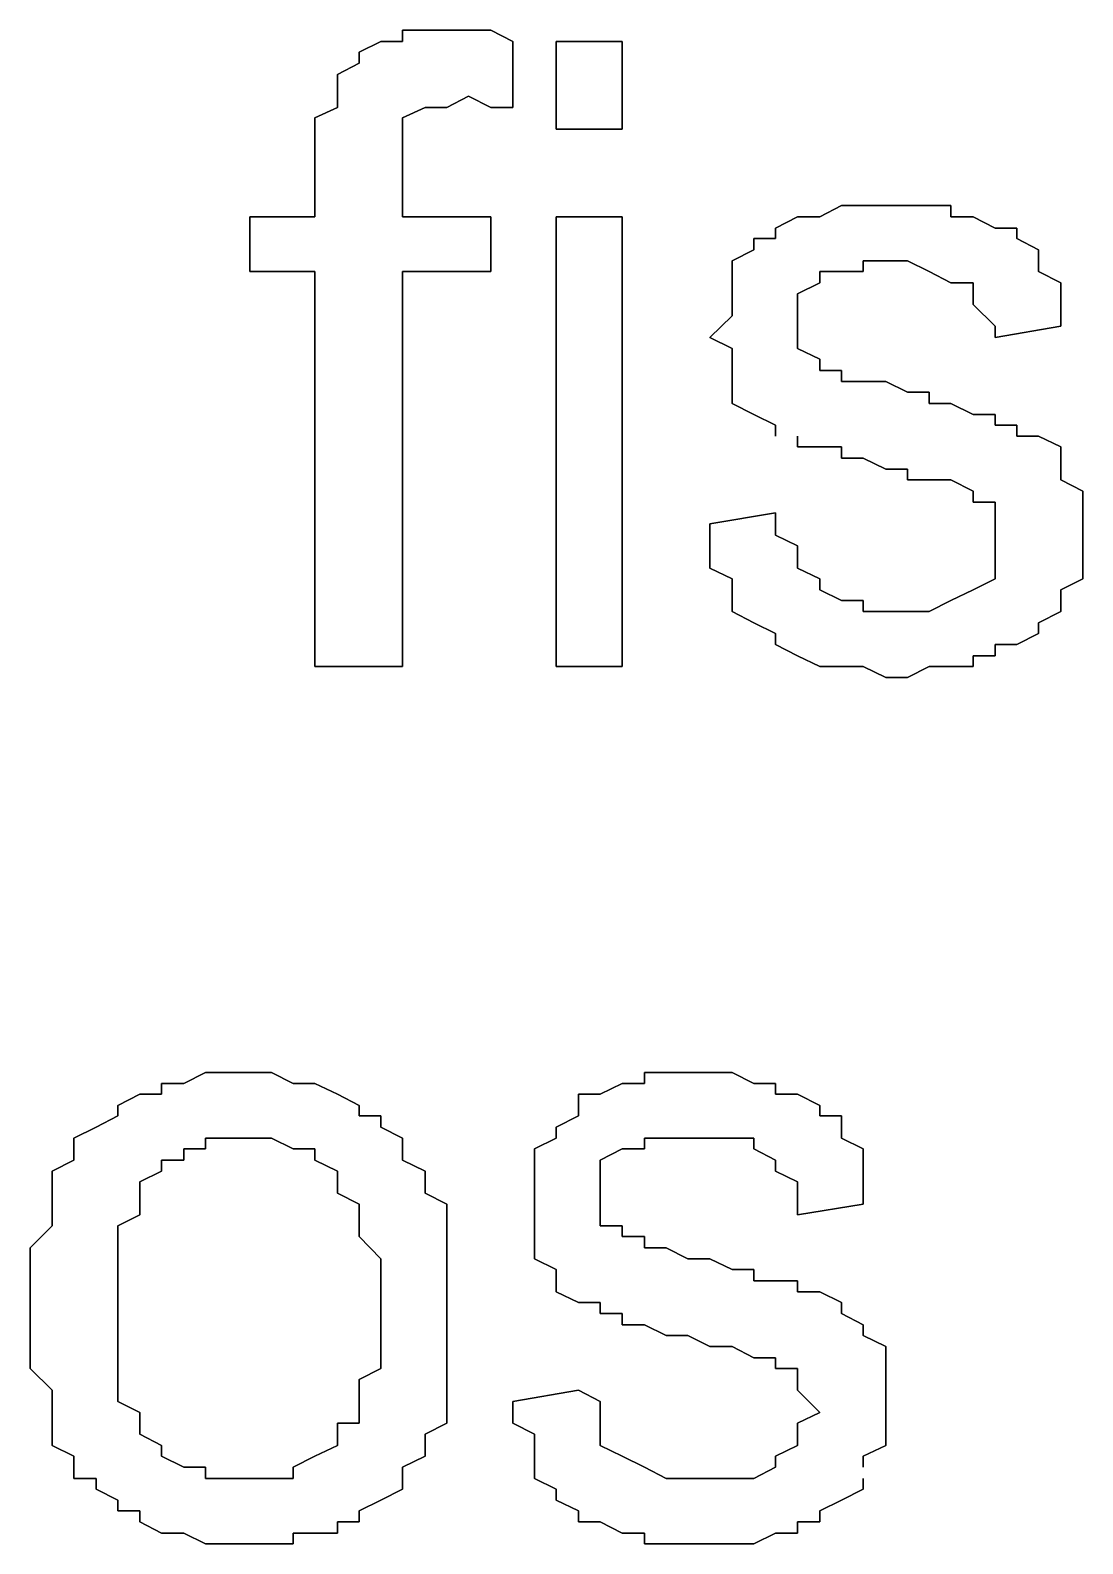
# Model space of a CAD drawing. Header units: metres. Extents: x 2.9 to 42.8, y 1.7 to 28.7.
# Drawn here: x 40.6365 to 40.8058, y 14.9243 to 15.1677 of the extents above; entities that cross this region are included whole.
import ezdxf

# ---------------------------------------------------------------- set-up
doc = ezdxf.new("R2010")
doc.units = ezdxf.units.M
doc.layers.add('GRIS', color=8, linetype='Continuous')

msp = doc.modelspace()

# ---------------------------------------------------------------- linework, layer by layer
at = {"layer": 'GRIS', "lineweight": -3}
for points in [[(40.7, 15.1677), (40.6964, 15.1677), (40.7, 15.1677)], [(40.6964, 15.1677), (40.6964, 15.1659), (40.6964, 15.1677)], [(40.7035, 15.1677), (40.7, 15.1677), (40.7035, 15.1677)], [(40.707, 15.1677), (40.7035, 15.1677), (40.707, 15.1677)], [(40.7106, 15.1677), (40.707, 15.1677), (40.7106, 15.1677)], [(40.7141, 15.1659), (40.7106, 15.1677), (40.7141, 15.1659)], [(40.6929, 15.1659), (40.6894, 15.1642), (40.6929, 15.1659)], [(40.6894, 15.1642), (40.6894, 15.1624), (40.6894, 15.1642)], [(40.6964, 15.1659), (40.6929, 15.1659), (40.6964, 15.1659)], [(40.7141, 15.1553), (40.7141, 15.1659), (40.7141, 15.1553)], [(40.7317, 15.1659), (40.7211, 15.1659), (40.7317, 15.1659)], [(40.7211, 15.1659), (40.7211, 15.1518), (40.7211, 15.1659)], [(40.7317, 15.1518), (40.7317, 15.1659), (40.7317, 15.1518)], [(40.6894, 15.1624), (40.6859, 15.1606), (40.6894, 15.1624)], [(40.6859, 15.1606), (40.6859, 15.1589), (40.6859, 15.1606)], [(40.6859, 15.1589), (40.6859, 15.1571), (40.6859, 15.1589)], [(40.6859, 15.1571), (40.6859, 15.1553), (40.6859, 15.1571)], [(40.7035, 15.1553), (40.707, 15.1571), (40.7035, 15.1553)], [(40.707, 15.1571), (40.7106, 15.1553), (40.707, 15.1571)], [(40.6859, 15.1553), (40.6823, 15.1536), (40.6859, 15.1553)], [(40.6964, 15.1536), (40.7, 15.1553), (40.6964, 15.1536)], [(40.7, 15.1553), (40.7035, 15.1553), (40.7, 15.1553)], [(40.7106, 15.1553), (40.7141, 15.1553), (40.7106, 15.1553)], [(40.6823, 15.1536), (40.6823, 15.1518), (40.6823, 15.1536)], [(40.6823, 15.1518), (40.6823, 15.1483), (40.6823, 15.1518)], [(40.6964, 15.1518), (40.6964, 15.1536), (40.6964, 15.1518)], [(40.6964, 15.15), (40.6964, 15.1518), (40.6964, 15.15)], [(40.7211, 15.1518), (40.7317, 15.1518), (40.7211, 15.1518)], [(40.6964, 15.1483), (40.6964, 15.15), (40.6964, 15.1483)], [(40.6823, 15.1483), (40.6823, 15.1465), (40.6823, 15.1483)], [(40.6964, 15.1448), (40.6964, 15.1483), (40.6964, 15.1448)], [(40.6823, 15.1465), (40.6823, 15.1377), (40.6823, 15.1465)], [(40.6964, 15.1377), (40.6964, 15.1448), (40.6964, 15.1377)], [(40.767, 15.1395), (40.7635, 15.1377), (40.767, 15.1395)], [(40.7705, 15.1395), (40.767, 15.1395), (40.7705, 15.1395)], [(40.7741, 15.1395), (40.7705, 15.1395), (40.7741, 15.1395)], [(40.7776, 15.1395), (40.7741, 15.1395), (40.7776, 15.1395)], [(40.7811, 15.1395), (40.7776, 15.1395), (40.7811, 15.1395)], [(40.7846, 15.1395), (40.7811, 15.1395), (40.7846, 15.1395)], [(40.7846, 15.1377), (40.7846, 15.1395), (40.7846, 15.1377)], [(40.6823, 15.1377), (40.6718, 15.1377), (40.6823, 15.1377)], [(40.6718, 15.1377), (40.6718, 15.1289), (40.6718, 15.1377)], [(40.7106, 15.1377), (40.6964, 15.1377), (40.7106, 15.1377)], [(40.7106, 15.1289), (40.7106, 15.1377), (40.7106, 15.1289)], [(40.7317, 15.1377), (40.7211, 15.1377), (40.7317, 15.1377)], [(40.7211, 15.1377), (40.7211, 15.0654), (40.7211, 15.1377)], [(40.7317, 15.0654), (40.7317, 15.1377), (40.7317, 15.0654)], [(40.7599, 15.1377), (40.7564, 15.1359), (40.7599, 15.1377)], [(40.7635, 15.1377), (40.7599, 15.1377), (40.7635, 15.1377)], [(40.7882, 15.1377), (40.7846, 15.1377), (40.7882, 15.1377)], [(40.7917, 15.1359), (40.7882, 15.1377), (40.7917, 15.1359)], [(40.7564, 15.1359), (40.7564, 15.1342), (40.7564, 15.1359)], [(40.7952, 15.1359), (40.7917, 15.1359), (40.7952, 15.1359)], [(40.7952, 15.1342), (40.7952, 15.1359), (40.7952, 15.1342)], [(40.7529, 15.1324), (40.7494, 15.1306), (40.7529, 15.1324)], [(40.7564, 15.1342), (40.7529, 15.1342), (40.7564, 15.1342)], [(40.7529, 15.1342), (40.7529, 15.1324), (40.7529, 15.1342)], [(40.7987, 15.1324), (40.7952, 15.1342), (40.7987, 15.1324)], [(40.7987, 15.1306), (40.7987, 15.1324), (40.7987, 15.1306)], [(40.7494, 15.1306), (40.7494, 15.1289), (40.7494, 15.1306)], [(40.7705, 15.1289), (40.7705, 15.1306), (40.7705, 15.1289)], [(40.7705, 15.1306), (40.7741, 15.1306), (40.7705, 15.1306)], [(40.7741, 15.1306), (40.7776, 15.1306), (40.7741, 15.1306)], [(40.7776, 15.1306), (40.7811, 15.1289), (40.7776, 15.1306)], [(40.7987, 15.1289), (40.7987, 15.1306), (40.7987, 15.1289)], [(40.6718, 15.1289), (40.6823, 15.1289), (40.6718, 15.1289)], [(40.6823, 15.1289), (40.6823, 15.0654), (40.6823, 15.1289)], [(40.6964, 15.0654), (40.6964, 15.1289), (40.6964, 15.0654)], [(40.6964, 15.1289), (40.7106, 15.1289), (40.6964, 15.1289)], [(40.7494, 15.1289), (40.7494, 15.1253), (40.7494, 15.1289)], [(40.7635, 15.1271), (40.7635, 15.1289), (40.7635, 15.1271)], [(40.7635, 15.1289), (40.767, 15.1289), (40.7635, 15.1289)], [(40.767, 15.1289), (40.7705, 15.1289), (40.767, 15.1289)], [(40.7811, 15.1289), (40.7846, 15.1271), (40.7811, 15.1289)], [(40.8023, 15.1271), (40.7987, 15.1289), (40.8023, 15.1271)], [(40.7494, 15.1253), (40.7494, 15.1236), (40.7494, 15.1253)], [(40.7599, 15.1253), (40.7635, 15.1271), (40.7599, 15.1253)], [(40.7599, 15.1236), (40.7599, 15.1253), (40.7599, 15.1236)], [(40.7846, 15.1271), (40.7882, 15.1271), (40.7846, 15.1271)], [(40.7882, 15.1271), (40.7882, 15.1253), (40.7882, 15.1271)], [(40.7882, 15.1253), (40.7882, 15.1236), (40.7882, 15.1253)], [(40.8023, 15.1253), (40.8023, 15.1271), (40.8023, 15.1253)], [(40.8023, 15.1218), (40.8023, 15.1253), (40.8023, 15.1218)], [(40.7494, 15.1236), (40.7494, 15.1218), (40.7494, 15.1236)], [(40.7599, 15.1218), (40.7599, 15.1236), (40.7599, 15.1218)], [(40.7882, 15.1236), (40.7917, 15.1201), (40.7882, 15.1236)], [(40.7494, 15.1218), (40.7458, 15.1183), (40.7494, 15.1218)], [(40.7599, 15.1201), (40.7599, 15.1218), (40.7599, 15.1201)], [(40.7599, 15.1183), (40.7599, 15.1201), (40.7599, 15.1183)], [(40.7917, 15.1201), (40.7917, 15.1183), (40.7917, 15.1201)], [(40.7917, 15.1183), (40.8023, 15.1201), (40.7917, 15.1183)], [(40.8023, 15.1201), (40.8023, 15.1218), (40.8023, 15.1201)], [(40.7458, 15.1183), (40.7494, 15.1165), (40.7458, 15.1183)], [(40.7599, 15.1165), (40.7599, 15.1183), (40.7599, 15.1165)], [(40.7494, 15.1165), (40.7494, 15.113), (40.7494, 15.1165)], [(40.7635, 15.1148), (40.7599, 15.1165), (40.7635, 15.1148)], [(40.7494, 15.113), (40.7494, 15.1112), (40.7494, 15.113)], [(40.7635, 15.113), (40.7635, 15.1148), (40.7635, 15.113)], [(40.767, 15.113), (40.7635, 15.113), (40.767, 15.113)], [(40.767, 15.1112), (40.767, 15.113), (40.767, 15.1112)], [(40.7494, 15.1112), (40.7494, 15.1095), (40.7494, 15.1112)], [(40.7705, 15.1112), (40.767, 15.1112), (40.7705, 15.1112)], [(40.7741, 15.1112), (40.7705, 15.1112), (40.7741, 15.1112)], [(40.7776, 15.1095), (40.7741, 15.1112), (40.7776, 15.1095)], [(40.7494, 15.1095), (40.7494, 15.1077), (40.7494, 15.1095)], [(40.7811, 15.1095), (40.7776, 15.1095), (40.7811, 15.1095)], [(40.7811, 15.1077), (40.7811, 15.1095), (40.7811, 15.1077)], [(40.7494, 15.1077), (40.7529, 15.1059), (40.7494, 15.1077)], [(40.7529, 15.1059), (40.7564, 15.1042), (40.7529, 15.1059)], [(40.7846, 15.1077), (40.7811, 15.1077), (40.7846, 15.1077)], [(40.7882, 15.1059), (40.7846, 15.1077), (40.7882, 15.1059)], [(40.7917, 15.1059), (40.7882, 15.1059), (40.7917, 15.1059)], [(40.7917, 15.1042), (40.7917, 15.1059), (40.7917, 15.1042)], [(40.7564, 15.1042), (40.7564, 15.1024), (40.7564, 15.1042)], [(40.7952, 15.1042), (40.7917, 15.1042), (40.7952, 15.1042)], [(40.7952, 15.1024), (40.7952, 15.1042), (40.7952, 15.1024)], [(40.7599, 15.1024), (40.7599, 15.1007), (40.7599, 15.1024)], [(40.7599, 15.1007), (40.7635, 15.1007), (40.7599, 15.1007)], [(40.7635, 15.1007), (40.767, 15.1007), (40.7635, 15.1007)], [(40.767, 15.1007), (40.767, 15.0989), (40.767, 15.1007)], [(40.7987, 15.1024), (40.7952, 15.1024), (40.7987, 15.1024)], [(40.8023, 15.1007), (40.7987, 15.1024), (40.8023, 15.1007)], [(40.8023, 15.0989), (40.8023, 15.1007), (40.8023, 15.0989)], [(40.767, 15.0989), (40.7705, 15.0989), (40.767, 15.0989)], [(40.7705, 15.0989), (40.7741, 15.0971), (40.7705, 15.0989)], [(40.8023, 15.0971), (40.8023, 15.0989), (40.8023, 15.0971)], [(40.7741, 15.0971), (40.7776, 15.0971), (40.7741, 15.0971)], [(40.7776, 15.0971), (40.7776, 15.0954), (40.7776, 15.0971)], [(40.8023, 15.0954), (40.8023, 15.0971), (40.8023, 15.0954)], [(40.7776, 15.0954), (40.7811, 15.0954), (40.7776, 15.0954)], [(40.7811, 15.0954), (40.7846, 15.0954), (40.7811, 15.0954)], [(40.7846, 15.0954), (40.7882, 15.0936), (40.7846, 15.0954)], [(40.7882, 15.0936), (40.7882, 15.0918), (40.7882, 15.0936)], [(40.8058, 15.0936), (40.8023, 15.0954), (40.8058, 15.0936)], [(40.8058, 15.0918), (40.8058, 15.0936), (40.8058, 15.0918)], [(40.7882, 15.0918), (40.7917, 15.0918), (40.7882, 15.0918)], [(40.7917, 15.0918), (40.7917, 15.0901), (40.7917, 15.0918)], [(40.8058, 15.0883), (40.8058, 15.0918), (40.8058, 15.0883)], [(40.7564, 15.0901), (40.7458, 15.0883), (40.7564, 15.0901)], [(40.7564, 15.0865), (40.7564, 15.0901), (40.7564, 15.0865)], [(40.7917, 15.0901), (40.7917, 15.0883), (40.7917, 15.0901)], [(40.7458, 15.0883), (40.7458, 15.0865), (40.7458, 15.0883)], [(40.7458, 15.0865), (40.7458, 15.083), (40.7458, 15.0865)], [(40.7599, 15.0848), (40.7564, 15.0865), (40.7599, 15.0848)], [(40.7917, 15.0883), (40.7917, 15.0865), (40.7917, 15.0883)], [(40.7917, 15.0865), (40.7917, 15.083), (40.7917, 15.0865)], [(40.8058, 15.0865), (40.8058, 15.0883), (40.8058, 15.0865)], [(40.8058, 15.0848), (40.8058, 15.0865), (40.8058, 15.0848)], [(40.7599, 15.083), (40.7599, 15.0848), (40.7599, 15.083)], [(40.8058, 15.083), (40.8058, 15.0848), (40.8058, 15.083)], [(40.7458, 15.083), (40.7458, 15.0812), (40.7458, 15.083)], [(40.7458, 15.0812), (40.7494, 15.0795), (40.7458, 15.0812)], [(40.7599, 15.0812), (40.7599, 15.083), (40.7599, 15.0812)], [(40.7635, 15.0795), (40.7599, 15.0812), (40.7635, 15.0795)], [(40.7917, 15.083), (40.7917, 15.0812), (40.7917, 15.083)], [(40.7917, 15.0812), (40.7917, 15.0795), (40.7917, 15.0812)], [(40.8058, 15.0795), (40.8058, 15.083), (40.8058, 15.0795)], [(40.7494, 15.0795), (40.7494, 15.0777), (40.7494, 15.0795)], [(40.7635, 15.0777), (40.7635, 15.0795), (40.7635, 15.0777)], [(40.7917, 15.0795), (40.7882, 15.0777), (40.7917, 15.0795)], [(40.8023, 15.0777), (40.8058, 15.0795), (40.8023, 15.0777)], [(40.7494, 15.0777), (40.7494, 15.0742), (40.7494, 15.0777)], [(40.767, 15.076), (40.7635, 15.0777), (40.767, 15.076)], [(40.7882, 15.0777), (40.7846, 15.076), (40.7882, 15.0777)], [(40.8023, 15.076), (40.8023, 15.0777), (40.8023, 15.076)], [(40.7494, 15.0742), (40.7529, 15.0724), (40.7494, 15.0742)], [(40.7705, 15.076), (40.767, 15.076), (40.7705, 15.076)], [(40.7705, 15.0742), (40.7705, 15.076), (40.7705, 15.0742)], [(40.7741, 15.0742), (40.7705, 15.0742), (40.7741, 15.0742)], [(40.7776, 15.0742), (40.7741, 15.0742), (40.7776, 15.0742)], [(40.7811, 15.0742), (40.7776, 15.0742), (40.7811, 15.0742)], [(40.7846, 15.076), (40.7811, 15.0742), (40.7846, 15.076)], [(40.7987, 15.0724), (40.8023, 15.0742), (40.7987, 15.0724)], [(40.8023, 15.0742), (40.8023, 15.076), (40.8023, 15.0742)], [(40.7529, 15.0724), (40.7564, 15.0707), (40.7529, 15.0724)], [(40.7987, 15.0707), (40.7987, 15.0724), (40.7987, 15.0707)], [(40.7564, 15.0707), (40.7564, 15.0689), (40.7564, 15.0707)], [(40.7564, 15.0689), (40.7599, 15.0671), (40.7564, 15.0689)], [(40.7917, 15.0671), (40.7917, 15.0689), (40.7917, 15.0671)], [(40.7917, 15.0689), (40.7952, 15.0689), (40.7917, 15.0689)], [(40.7952, 15.0689), (40.7987, 15.0707), (40.7952, 15.0689)], [(40.7599, 15.0671), (40.7635, 15.0654), (40.7599, 15.0671)], [(40.7882, 15.0654), (40.7882, 15.0671), (40.7882, 15.0654)], [(40.7882, 15.0671), (40.7917, 15.0671), (40.7882, 15.0671)], [(40.6823, 15.0654), (40.6964, 15.0654), (40.6823, 15.0654)], [(40.7211, 15.0654), (40.7317, 15.0654), (40.7211, 15.0654)], [(40.7635, 15.0654), (40.767, 15.0654), (40.7635, 15.0654)], [(40.767, 15.0654), (40.7705, 15.0654), (40.767, 15.0654)], [(40.7705, 15.0654), (40.7741, 15.0636), (40.7705, 15.0654)], [(40.7776, 15.0636), (40.7811, 15.0654), (40.7776, 15.0636)], [(40.7811, 15.0654), (40.7846, 15.0654), (40.7811, 15.0654)], [(40.7846, 15.0654), (40.7882, 15.0654), (40.7846, 15.0654)], [(40.7741, 15.0636), (40.7776, 15.0636), (40.7741, 15.0636)], [(40.6647, 15.0001), (40.6612, 14.9983), (40.6647, 15.0001)], [(40.6682, 15.0001), (40.6647, 15.0001), (40.6682, 15.0001)], [(40.6718, 15.0001), (40.6682, 15.0001), (40.6718, 15.0001)], [(40.6753, 15.0001), (40.6718, 15.0001), (40.6753, 15.0001)], [(40.6788, 14.9983), (40.6753, 15.0001), (40.6788, 14.9983)], [(40.7388, 15.0001), (40.7353, 15.0001), (40.7388, 15.0001)], [(40.7353, 15.0001), (40.7353, 14.9983), (40.7353, 15.0001)], [(40.7423, 15.0001), (40.7388, 15.0001), (40.7423, 15.0001)], [(40.7458, 15.0001), (40.7423, 15.0001), (40.7458, 15.0001)], [(40.7494, 15.0001), (40.7458, 15.0001), (40.7494, 15.0001)], [(40.7529, 14.9983), (40.7494, 15.0001), (40.7529, 14.9983)], [(40.6541, 14.9966), (40.6506, 14.9948), (40.6541, 14.9966)], [(40.6576, 14.9966), (40.6541, 14.9966), (40.6576, 14.9966)], [(40.6612, 14.9983), (40.6576, 14.9983), (40.6612, 14.9983)], [(40.6576, 14.9983), (40.6576, 14.9966), (40.6576, 14.9983)], [(40.6823, 14.9983), (40.6788, 14.9983), (40.6823, 14.9983)], [(40.6859, 14.9966), (40.6823, 14.9983), (40.6859, 14.9966)], [(40.6894, 14.9948), (40.6859, 14.9966), (40.6894, 14.9948)], [(40.7282, 14.9966), (40.7247, 14.9966), (40.7282, 14.9966)], [(40.7247, 14.9966), (40.7247, 14.9948), (40.7247, 14.9966)], [(40.7317, 14.9983), (40.7282, 14.9966), (40.7317, 14.9983)], [(40.7353, 14.9983), (40.7317, 14.9983), (40.7353, 14.9983)], [(40.7564, 14.9983), (40.7529, 14.9983), (40.7564, 14.9983)], [(40.7564, 14.9966), (40.7564, 14.9983), (40.7564, 14.9966)], [(40.7599, 14.9966), (40.7564, 14.9966), (40.7599, 14.9966)], [(40.7635, 14.9948), (40.7599, 14.9966), (40.7635, 14.9948)], [(40.6506, 14.9948), (40.6506, 14.9931), (40.6506, 14.9948)], [(40.6894, 14.9931), (40.6894, 14.9948), (40.6894, 14.9931)], [(40.7247, 14.9948), (40.7247, 14.9931), (40.7247, 14.9948)], [(40.7635, 14.9931), (40.7635, 14.9948), (40.7635, 14.9931)], [(40.6471, 14.9913), (40.6435, 14.9895), (40.6471, 14.9913)], [(40.6506, 14.9931), (40.6471, 14.9913), (40.6506, 14.9931)], [(40.6929, 14.9931), (40.6894, 14.9931), (40.6929, 14.9931)], [(40.6929, 14.9913), (40.6929, 14.9931), (40.6929, 14.9913)], [(40.6964, 14.9895), (40.6929, 14.9913), (40.6964, 14.9895)], [(40.7247, 14.9931), (40.7211, 14.9913), (40.7247, 14.9931)], [(40.7211, 14.9913), (40.7211, 14.9895), (40.7211, 14.9913)], [(40.767, 14.9931), (40.7635, 14.9931), (40.767, 14.9931)], [(40.767, 14.9913), (40.767, 14.9931), (40.767, 14.9913)], [(40.767, 14.9895), (40.767, 14.9913), (40.767, 14.9895)], [(40.6435, 14.9895), (40.6435, 14.9878), (40.6435, 14.9895)], [(40.6647, 14.9878), (40.6647, 14.9895), (40.6647, 14.9878)], [(40.6647, 14.9895), (40.6682, 14.9895), (40.6647, 14.9895)], [(40.6682, 14.9895), (40.6718, 14.9895), (40.6682, 14.9895)], [(40.6718, 14.9895), (40.6753, 14.9895), (40.6718, 14.9895)], [(40.6753, 14.9895), (40.6788, 14.9878), (40.6753, 14.9895)], [(40.6964, 14.9878), (40.6964, 14.9895), (40.6964, 14.9878)], [(40.7211, 14.9895), (40.7176, 14.9878), (40.7211, 14.9895)], [(40.7353, 14.9878), (40.7353, 14.9895), (40.7353, 14.9878)], [(40.7353, 14.9895), (40.7388, 14.9895), (40.7353, 14.9895)], [(40.7388, 14.9895), (40.7423, 14.9895), (40.7388, 14.9895)], [(40.7423, 14.9895), (40.7458, 14.9895), (40.7423, 14.9895)], [(40.7458, 14.9895), (40.7494, 14.9895), (40.7458, 14.9895)], [(40.7494, 14.9895), (40.7529, 14.9895), (40.7494, 14.9895)], [(40.7529, 14.9895), (40.7529, 14.9878), (40.7529, 14.9895)], [(40.7705, 14.9878), (40.767, 14.9895), (40.7705, 14.9878)], [(40.6435, 14.9878), (40.6435, 14.986), (40.6435, 14.9878)], [(40.6612, 14.986), (40.6612, 14.9878), (40.6612, 14.986)], [(40.6612, 14.9878), (40.6647, 14.9878), (40.6612, 14.9878)], [(40.6788, 14.9878), (40.6823, 14.9878), (40.6788, 14.9878)], [(40.6823, 14.9878), (40.6823, 14.986), (40.6823, 14.9878)], [(40.6964, 14.986), (40.6964, 14.9878), (40.6964, 14.986)], [(40.7176, 14.9878), (40.7176, 14.986), (40.7176, 14.9878)], [(40.7282, 14.986), (40.7317, 14.9878), (40.7282, 14.986)], [(40.7317, 14.9878), (40.7353, 14.9878), (40.7317, 14.9878)], [(40.7529, 14.9878), (40.7564, 14.986), (40.7529, 14.9878)], [(40.7705, 14.9842), (40.7705, 14.9878), (40.7705, 14.9842)], [(40.6435, 14.986), (40.64, 14.9842), (40.6435, 14.986)], [(40.64, 14.9842), (40.64, 14.9825), (40.64, 14.9842)], [(40.6541, 14.9825), (40.6576, 14.9842), (40.6541, 14.9825)], [(40.6576, 14.9842), (40.6576, 14.986), (40.6576, 14.9842)], [(40.6576, 14.986), (40.6612, 14.986), (40.6576, 14.986)], [(40.6823, 14.986), (40.6859, 14.9842), (40.6823, 14.986)], [(40.6859, 14.9842), (40.6859, 14.9825), (40.6859, 14.9842)], [(40.7, 14.9842), (40.6964, 14.986), (40.7, 14.9842)], [(40.7, 14.9825), (40.7, 14.9842), (40.7, 14.9825)], [(40.7176, 14.986), (40.7176, 14.9842), (40.7176, 14.986)], [(40.7176, 14.9842), (40.7176, 14.9807), (40.7176, 14.9842)], [(40.7282, 14.9825), (40.7282, 14.986), (40.7282, 14.9825)], [(40.7564, 14.986), (40.7564, 14.9842), (40.7564, 14.986)], [(40.7564, 14.9842), (40.7599, 14.9825), (40.7564, 14.9842)], [(40.7705, 14.9825), (40.7705, 14.9842), (40.7705, 14.9825)], [(40.64, 14.9825), (40.64, 14.9789), (40.64, 14.9825)], [(40.6541, 14.9807), (40.6541, 14.9825), (40.6541, 14.9807)], [(40.6859, 14.9825), (40.6859, 14.9807), (40.6859, 14.9825)], [(40.7, 14.9807), (40.7, 14.9825), (40.7, 14.9807)], [(40.7282, 14.9807), (40.7282, 14.9825), (40.7282, 14.9807)], [(40.7599, 14.9825), (40.7599, 14.9807), (40.7599, 14.9825)], [(40.7705, 14.9789), (40.7705, 14.9825), (40.7705, 14.9789)], [(40.64, 14.9789), (40.64, 14.9772), (40.64, 14.9789)], [(40.6541, 14.9789), (40.6541, 14.9807), (40.6541, 14.9789)], [(40.6541, 14.9772), (40.6541, 14.9789), (40.6541, 14.9772)], [(40.6859, 14.9807), (40.6894, 14.9789), (40.6859, 14.9807)], [(40.6894, 14.9789), (40.6894, 14.9772), (40.6894, 14.9789)], [(40.7035, 14.9789), (40.7, 14.9807), (40.7035, 14.9789)], [(40.7035, 14.9772), (40.7035, 14.9789), (40.7035, 14.9772)], [(40.7176, 14.9807), (40.7176, 14.9789), (40.7176, 14.9807)], [(40.7176, 14.9789), (40.7176, 14.9754), (40.7176, 14.9789)], [(40.7282, 14.9789), (40.7282, 14.9807), (40.7282, 14.9789)], [(40.7282, 14.9754), (40.7282, 14.9789), (40.7282, 14.9754)], [(40.7599, 14.9807), (40.7599, 14.9772), (40.7599, 14.9807)], [(40.7599, 14.9772), (40.7705, 14.9789), (40.7599, 14.9772)], [(40.64, 14.9772), (40.64, 14.9754), (40.64, 14.9772)], [(40.6506, 14.9754), (40.6541, 14.9772), (40.6506, 14.9754)], [(40.6894, 14.9772), (40.6894, 14.9754), (40.6894, 14.9772)], [(40.7035, 14.9737), (40.7035, 14.9772), (40.7035, 14.9737)], [(40.64, 14.9754), (40.6365, 14.9719), (40.64, 14.9754)], [(40.6506, 14.9737), (40.6506, 14.9754), (40.6506, 14.9737)], [(40.6894, 14.9754), (40.6894, 14.9737), (40.6894, 14.9754)], [(40.7176, 14.9754), (40.7176, 14.9737), (40.7176, 14.9754)], [(40.7317, 14.9754), (40.7282, 14.9754), (40.7317, 14.9754)], [(40.7317, 14.9737), (40.7317, 14.9754), (40.7317, 14.9737)], [(40.6365, 14.9719), (40.6365, 14.9701), (40.6365, 14.9719)], [(40.6506, 14.9719), (40.6506, 14.9737), (40.6506, 14.9719)], [(40.6506, 14.9684), (40.6506, 14.9719), (40.6506, 14.9684)], [(40.6894, 14.9737), (40.6929, 14.9701), (40.6894, 14.9737)], [(40.7035, 14.9719), (40.7035, 14.9737), (40.7035, 14.9719)], [(40.7035, 14.9701), (40.7035, 14.9719), (40.7035, 14.9701)], [(40.7176, 14.9737), (40.7176, 14.9719), (40.7176, 14.9737)], [(40.7176, 14.9719), (40.7176, 14.9701), (40.7176, 14.9719)], [(40.7353, 14.9737), (40.7317, 14.9737), (40.7353, 14.9737)], [(40.7353, 14.9719), (40.7353, 14.9737), (40.7353, 14.9719)], [(40.7388, 14.9719), (40.7353, 14.9719), (40.7388, 14.9719)], [(40.7423, 14.9701), (40.7388, 14.9719), (40.7423, 14.9701)], [(40.6365, 14.9701), (40.6365, 14.9684), (40.6365, 14.9701)], [(40.6929, 14.9701), (40.6929, 14.9684), (40.6929, 14.9701)], [(40.7035, 14.9666), (40.7035, 14.9701), (40.7035, 14.9666)], [(40.7176, 14.9701), (40.7211, 14.9684), (40.7176, 14.9701)], [(40.7458, 14.9701), (40.7423, 14.9701), (40.7458, 14.9701)], [(40.7494, 14.9684), (40.7458, 14.9701), (40.7494, 14.9684)], [(40.6365, 14.9684), (40.6365, 14.9648), (40.6365, 14.9684)], [(40.6506, 14.9666), (40.6506, 14.9684), (40.6506, 14.9666)], [(40.6929, 14.9684), (40.6929, 14.9648), (40.6929, 14.9684)], [(40.7211, 14.9684), (40.7211, 14.9666), (40.7211, 14.9684)], [(40.7529, 14.9684), (40.7494, 14.9684), (40.7529, 14.9684)], [(40.7529, 14.9666), (40.7529, 14.9684), (40.7529, 14.9666)], [(40.6365, 14.9648), (40.6365, 14.9613), (40.6365, 14.9648)], [(40.6506, 14.9631), (40.6506, 14.9666), (40.6506, 14.9631)], [(40.6929, 14.9648), (40.6929, 14.9631), (40.6929, 14.9648)], [(40.7035, 14.9648), (40.7035, 14.9666), (40.7035, 14.9648)], [(40.7035, 14.9631), (40.7035, 14.9648), (40.7035, 14.9631)], [(40.7211, 14.9666), (40.7211, 14.9648), (40.7211, 14.9666)], [(40.7211, 14.9648), (40.7247, 14.9631), (40.7211, 14.9648)], [(40.7564, 14.9666), (40.7529, 14.9666), (40.7564, 14.9666)], [(40.7599, 14.9666), (40.7564, 14.9666), (40.7599, 14.9666)], [(40.7599, 14.9648), (40.7599, 14.9666), (40.7599, 14.9648)], [(40.7635, 14.9648), (40.7599, 14.9648), (40.7635, 14.9648)], [(40.767, 14.9631), (40.7635, 14.9648), (40.767, 14.9631)], [(40.6506, 14.9613), (40.6506, 14.9631), (40.6506, 14.9613)], [(40.6929, 14.9631), (40.6929, 14.9613), (40.6929, 14.9631)], [(40.7035, 14.9595), (40.7035, 14.9631), (40.7035, 14.9595)], [(40.7247, 14.9631), (40.7282, 14.9631), (40.7247, 14.9631)], [(40.7282, 14.9631), (40.7282, 14.9613), (40.7282, 14.9631)], [(40.767, 14.9613), (40.767, 14.9631), (40.767, 14.9613)], [(40.6365, 14.9613), (40.6365, 14.9595), (40.6365, 14.9613)], [(40.6365, 14.9595), (40.6365, 14.9578), (40.6365, 14.9595)], [(40.6506, 14.9595), (40.6506, 14.9613), (40.6506, 14.9595)], [(40.6506, 14.956), (40.6506, 14.9595), (40.6506, 14.956)], [(40.6929, 14.9613), (40.6929, 14.9578), (40.6929, 14.9613)], [(40.7035, 14.9578), (40.7035, 14.9595), (40.7035, 14.9578)], [(40.7282, 14.9613), (40.7317, 14.9613), (40.7282, 14.9613)], [(40.7317, 14.9613), (40.7317, 14.9595), (40.7317, 14.9613)], [(40.7317, 14.9595), (40.7353, 14.9595), (40.7317, 14.9595)], [(40.7353, 14.9595), (40.7388, 14.9578), (40.7353, 14.9595)], [(40.7705, 14.9595), (40.767, 14.9613), (40.7705, 14.9595)], [(40.7705, 14.9578), (40.7705, 14.9595), (40.7705, 14.9578)], [(40.6365, 14.9578), (40.6365, 14.9542), (40.6365, 14.9578)], [(40.6929, 14.9578), (40.6929, 14.956), (40.6929, 14.9578)], [(40.7035, 14.9542), (40.7035, 14.9578), (40.7035, 14.9542)], [(40.7388, 14.9578), (40.7423, 14.9578), (40.7388, 14.9578)], [(40.7423, 14.9578), (40.7458, 14.956), (40.7423, 14.9578)], [(40.7741, 14.956), (40.7705, 14.9578), (40.7741, 14.956)], [(40.6506, 14.9542), (40.6506, 14.956), (40.6506, 14.9542)], [(40.6929, 14.956), (40.6929, 14.9525), (40.6929, 14.956)], [(40.7458, 14.956), (40.7494, 14.956), (40.7458, 14.956)], [(40.7494, 14.956), (40.7529, 14.9542), (40.7494, 14.956)], [(40.7741, 14.9542), (40.7741, 14.956), (40.7741, 14.9542)], [(40.6365, 14.9542), (40.6365, 14.9525), (40.6365, 14.9542)], [(40.6365, 14.9525), (40.64, 14.949), (40.6365, 14.9525)], [(40.6506, 14.9507), (40.6506, 14.9542), (40.6506, 14.9507)], [(40.6929, 14.9525), (40.6894, 14.9507), (40.6929, 14.9525)], [(40.7035, 14.9525), (40.7035, 14.9542), (40.7035, 14.9525)], [(40.7035, 14.9507), (40.7035, 14.9525), (40.7035, 14.9507)], [(40.7529, 14.9542), (40.7564, 14.9542), (40.7529, 14.9542)], [(40.7564, 14.9542), (40.7564, 14.9525), (40.7564, 14.9542)], [(40.7564, 14.9525), (40.7599, 14.9525), (40.7564, 14.9525)], [(40.7599, 14.9525), (40.7599, 14.9507), (40.7599, 14.9525)], [(40.7741, 14.9507), (40.7741, 14.9542), (40.7741, 14.9507)], [(40.6506, 14.949), (40.6506, 14.9507), (40.6506, 14.949)], [(40.6894, 14.9507), (40.6894, 14.949), (40.6894, 14.9507)], [(40.7035, 14.9472), (40.7035, 14.9507), (40.7035, 14.9472)], [(40.7599, 14.9507), (40.7599, 14.949), (40.7599, 14.9507)], [(40.7741, 14.949), (40.7741, 14.9507), (40.7741, 14.949)], [(40.64, 14.949), (40.64, 14.9472), (40.64, 14.949)], [(40.64, 14.9472), (40.64, 14.9454), (40.64, 14.9472)], [(40.6506, 14.9472), (40.6506, 14.949), (40.6506, 14.9472)], [(40.6541, 14.9454), (40.6506, 14.9472), (40.6541, 14.9454)], [(40.6894, 14.949), (40.6894, 14.9472), (40.6894, 14.949)], [(40.6894, 14.9472), (40.6894, 14.9437), (40.6894, 14.9472)], [(40.7035, 14.9454), (40.7035, 14.9472), (40.7035, 14.9454)], [(40.7247, 14.949), (40.7141, 14.9472), (40.7247, 14.949)], [(40.7141, 14.9472), (40.7141, 14.9454), (40.7141, 14.9472)], [(40.7282, 14.9472), (40.7247, 14.949), (40.7282, 14.9472)], [(40.7282, 14.9437), (40.7282, 14.9472), (40.7282, 14.9437)], [(40.7599, 14.949), (40.7635, 14.9454), (40.7599, 14.949)], [(40.7741, 14.9472), (40.7741, 14.949), (40.7741, 14.9472)], [(40.7741, 14.9454), (40.7741, 14.9472), (40.7741, 14.9454)], [(40.64, 14.9454), (40.64, 14.9437), (40.64, 14.9454)], [(40.6541, 14.9437), (40.6541, 14.9454), (40.6541, 14.9437)], [(40.7035, 14.9437), (40.7035, 14.9454), (40.7035, 14.9437)], [(40.7141, 14.9454), (40.7141, 14.9437), (40.7141, 14.9454)], [(40.7635, 14.9454), (40.7599, 14.9437), (40.7635, 14.9454)], [(40.7741, 14.9419), (40.7741, 14.9454), (40.7741, 14.9419)], [(40.64, 14.9437), (40.64, 14.9401), (40.64, 14.9437)], [(40.6541, 14.9419), (40.6541, 14.9437), (40.6541, 14.9419)], [(40.6894, 14.9437), (40.6859, 14.9437), (40.6894, 14.9437)], [(40.6859, 14.9437), (40.6859, 14.9419), (40.6859, 14.9437)], [(40.7, 14.9419), (40.7035, 14.9437), (40.7, 14.9419)], [(40.7141, 14.9437), (40.7176, 14.9419), (40.7141, 14.9437)], [(40.7282, 14.9419), (40.7282, 14.9437), (40.7282, 14.9419)], [(40.7599, 14.9437), (40.7599, 14.9419), (40.7599, 14.9437)], [(40.64, 14.9401), (40.6435, 14.9384), (40.64, 14.9401)], [(40.6576, 14.9401), (40.6541, 14.9419), (40.6576, 14.9401)], [(40.6576, 14.9384), (40.6576, 14.9401), (40.6576, 14.9384)], [(40.6859, 14.9401), (40.6823, 14.9384), (40.6859, 14.9401)], [(40.6859, 14.9419), (40.6859, 14.9401), (40.6859, 14.9419)], [(40.7, 14.9384), (40.7, 14.9419), (40.7, 14.9384)], [(40.7176, 14.9419), (40.7176, 14.9384), (40.7176, 14.9419)], [(40.7282, 14.9401), (40.7282, 14.9419), (40.7282, 14.9401)], [(40.7317, 14.9384), (40.7282, 14.9401), (40.7317, 14.9384)], [(40.7599, 14.9401), (40.7564, 14.9384), (40.7599, 14.9401)], [(40.7599, 14.9419), (40.7599, 14.9401), (40.7599, 14.9419)], [(40.7705, 14.9384), (40.7741, 14.9401), (40.7705, 14.9384)], [(40.7741, 14.9401), (40.7741, 14.9419), (40.7741, 14.9401)], [(40.6435, 14.9384), (40.6435, 14.9366), (40.6435, 14.9384)], [(40.6612, 14.9366), (40.6576, 14.9384), (40.6612, 14.9366)], [(40.6823, 14.9384), (40.6788, 14.9366), (40.6823, 14.9384)], [(40.6964, 14.9366), (40.7, 14.9384), (40.6964, 14.9366)], [(40.7176, 14.9384), (40.7176, 14.9366), (40.7176, 14.9384)], [(40.7353, 14.9366), (40.7317, 14.9384), (40.7353, 14.9366)], [(40.7564, 14.9384), (40.7564, 14.9366), (40.7564, 14.9384)], [(40.7705, 14.9366), (40.7705, 14.9384), (40.7705, 14.9366)], [(40.6435, 14.9366), (40.6435, 14.9348), (40.6435, 14.9366)], [(40.6647, 14.9366), (40.6612, 14.9366), (40.6647, 14.9366)], [(40.6647, 14.9348), (40.6647, 14.9366), (40.6647, 14.9348)], [(40.6788, 14.9366), (40.6788, 14.9348), (40.6788, 14.9366)], [(40.6964, 14.9348), (40.6964, 14.9366), (40.6964, 14.9348)], [(40.7176, 14.9366), (40.7176, 14.9348), (40.7176, 14.9366)], [(40.7388, 14.9348), (40.7353, 14.9366), (40.7388, 14.9348)], [(40.7564, 14.9366), (40.7529, 14.9348), (40.7564, 14.9366)], [(40.6435, 14.9348), (40.6471, 14.9348), (40.6435, 14.9348)], [(40.6471, 14.9348), (40.6471, 14.9331), (40.6471, 14.9348)], [(40.6471, 14.9331), (40.6506, 14.9313), (40.6471, 14.9331)], [(40.6682, 14.9348), (40.6647, 14.9348), (40.6682, 14.9348)], [(40.6718, 14.9348), (40.6682, 14.9348), (40.6718, 14.9348)], [(40.6753, 14.9348), (40.6718, 14.9348), (40.6753, 14.9348)], [(40.6788, 14.9348), (40.6753, 14.9348), (40.6788, 14.9348)], [(40.6929, 14.9313), (40.6964, 14.9331), (40.6929, 14.9313)], [(40.6964, 14.9331), (40.6964, 14.9348), (40.6964, 14.9331)], [(40.7176, 14.9348), (40.7211, 14.9331), (40.7176, 14.9348)], [(40.7211, 14.9331), (40.7211, 14.9313), (40.7211, 14.9331)], [(40.7423, 14.9348), (40.7388, 14.9348), (40.7423, 14.9348)], [(40.7458, 14.9348), (40.7423, 14.9348), (40.7458, 14.9348)], [(40.7494, 14.9348), (40.7458, 14.9348), (40.7494, 14.9348)], [(40.7529, 14.9348), (40.7494, 14.9348), (40.7529, 14.9348)], [(40.767, 14.9313), (40.7705, 14.9331), (40.767, 14.9313)], [(40.7705, 14.9331), (40.7705, 14.9348), (40.7705, 14.9331)], [(40.6506, 14.9313), (40.6506, 14.9296), (40.6506, 14.9313)], [(40.6894, 14.9296), (40.6929, 14.9313), (40.6894, 14.9296)], [(40.7211, 14.9313), (40.7247, 14.9296), (40.7211, 14.9313)], [(40.7635, 14.9296), (40.767, 14.9313), (40.7635, 14.9296)], [(40.6506, 14.9296), (40.6541, 14.9296), (40.6506, 14.9296)], [(40.6541, 14.9296), (40.6541, 14.9278), (40.6541, 14.9296)], [(40.6541, 14.9278), (40.6576, 14.926), (40.6541, 14.9278)], [(40.6859, 14.926), (40.6859, 14.9278), (40.6859, 14.926)], [(40.6859, 14.9278), (40.6894, 14.9278), (40.6859, 14.9278)], [(40.6894, 14.9278), (40.6894, 14.9296), (40.6894, 14.9278)], [(40.7247, 14.9296), (40.7247, 14.9278), (40.7247, 14.9296)], [(40.7247, 14.9278), (40.7282, 14.9278), (40.7247, 14.9278)], [(40.7282, 14.9278), (40.7317, 14.926), (40.7282, 14.9278)], [(40.7599, 14.926), (40.7599, 14.9278), (40.7599, 14.926)], [(40.7599, 14.9278), (40.7635, 14.9278), (40.7599, 14.9278)], [(40.7635, 14.9278), (40.7635, 14.9296), (40.7635, 14.9278)], [(40.6576, 14.926), (40.6612, 14.926), (40.6576, 14.926)], [(40.6612, 14.926), (40.6647, 14.9243), (40.6612, 14.926)], [(40.6788, 14.9243), (40.6788, 14.926), (40.6788, 14.9243)], [(40.6788, 14.926), (40.6823, 14.926), (40.6788, 14.926)], [(40.6823, 14.926), (40.6859, 14.926), (40.6823, 14.926)], [(40.7317, 14.926), (40.7353, 14.926), (40.7317, 14.926)], [(40.7353, 14.926), (40.7353, 14.9243), (40.7353, 14.926)], [(40.7529, 14.9243), (40.7564, 14.926), (40.7529, 14.9243)], [(40.7564, 14.926), (40.7599, 14.926), (40.7564, 14.926)], [(40.6647, 14.9243), (40.6682, 14.9243), (40.6647, 14.9243)], [(40.6682, 14.9243), (40.6718, 14.9243), (40.6682, 14.9243)], [(40.6718, 14.9243), (40.6753, 14.9243), (40.6718, 14.9243)], [(40.6753, 14.9243), (40.6788, 14.9243), (40.6753, 14.9243)], [(40.7353, 14.9243), (40.7388, 14.9243), (40.7353, 14.9243)], [(40.7388, 14.9243), (40.7423, 14.9243), (40.7388, 14.9243)], [(40.7423, 14.9243), (40.7458, 14.9243), (40.7423, 14.9243)], [(40.7458, 14.9243), (40.7494, 14.9243), (40.7458, 14.9243)], [(40.7494, 14.9243), (40.7529, 14.9243), (40.7494, 14.9243)]]:
    msp.add_lwpolyline(points, dxfattribs=at)

doc.saveas('drawing.dxf')
